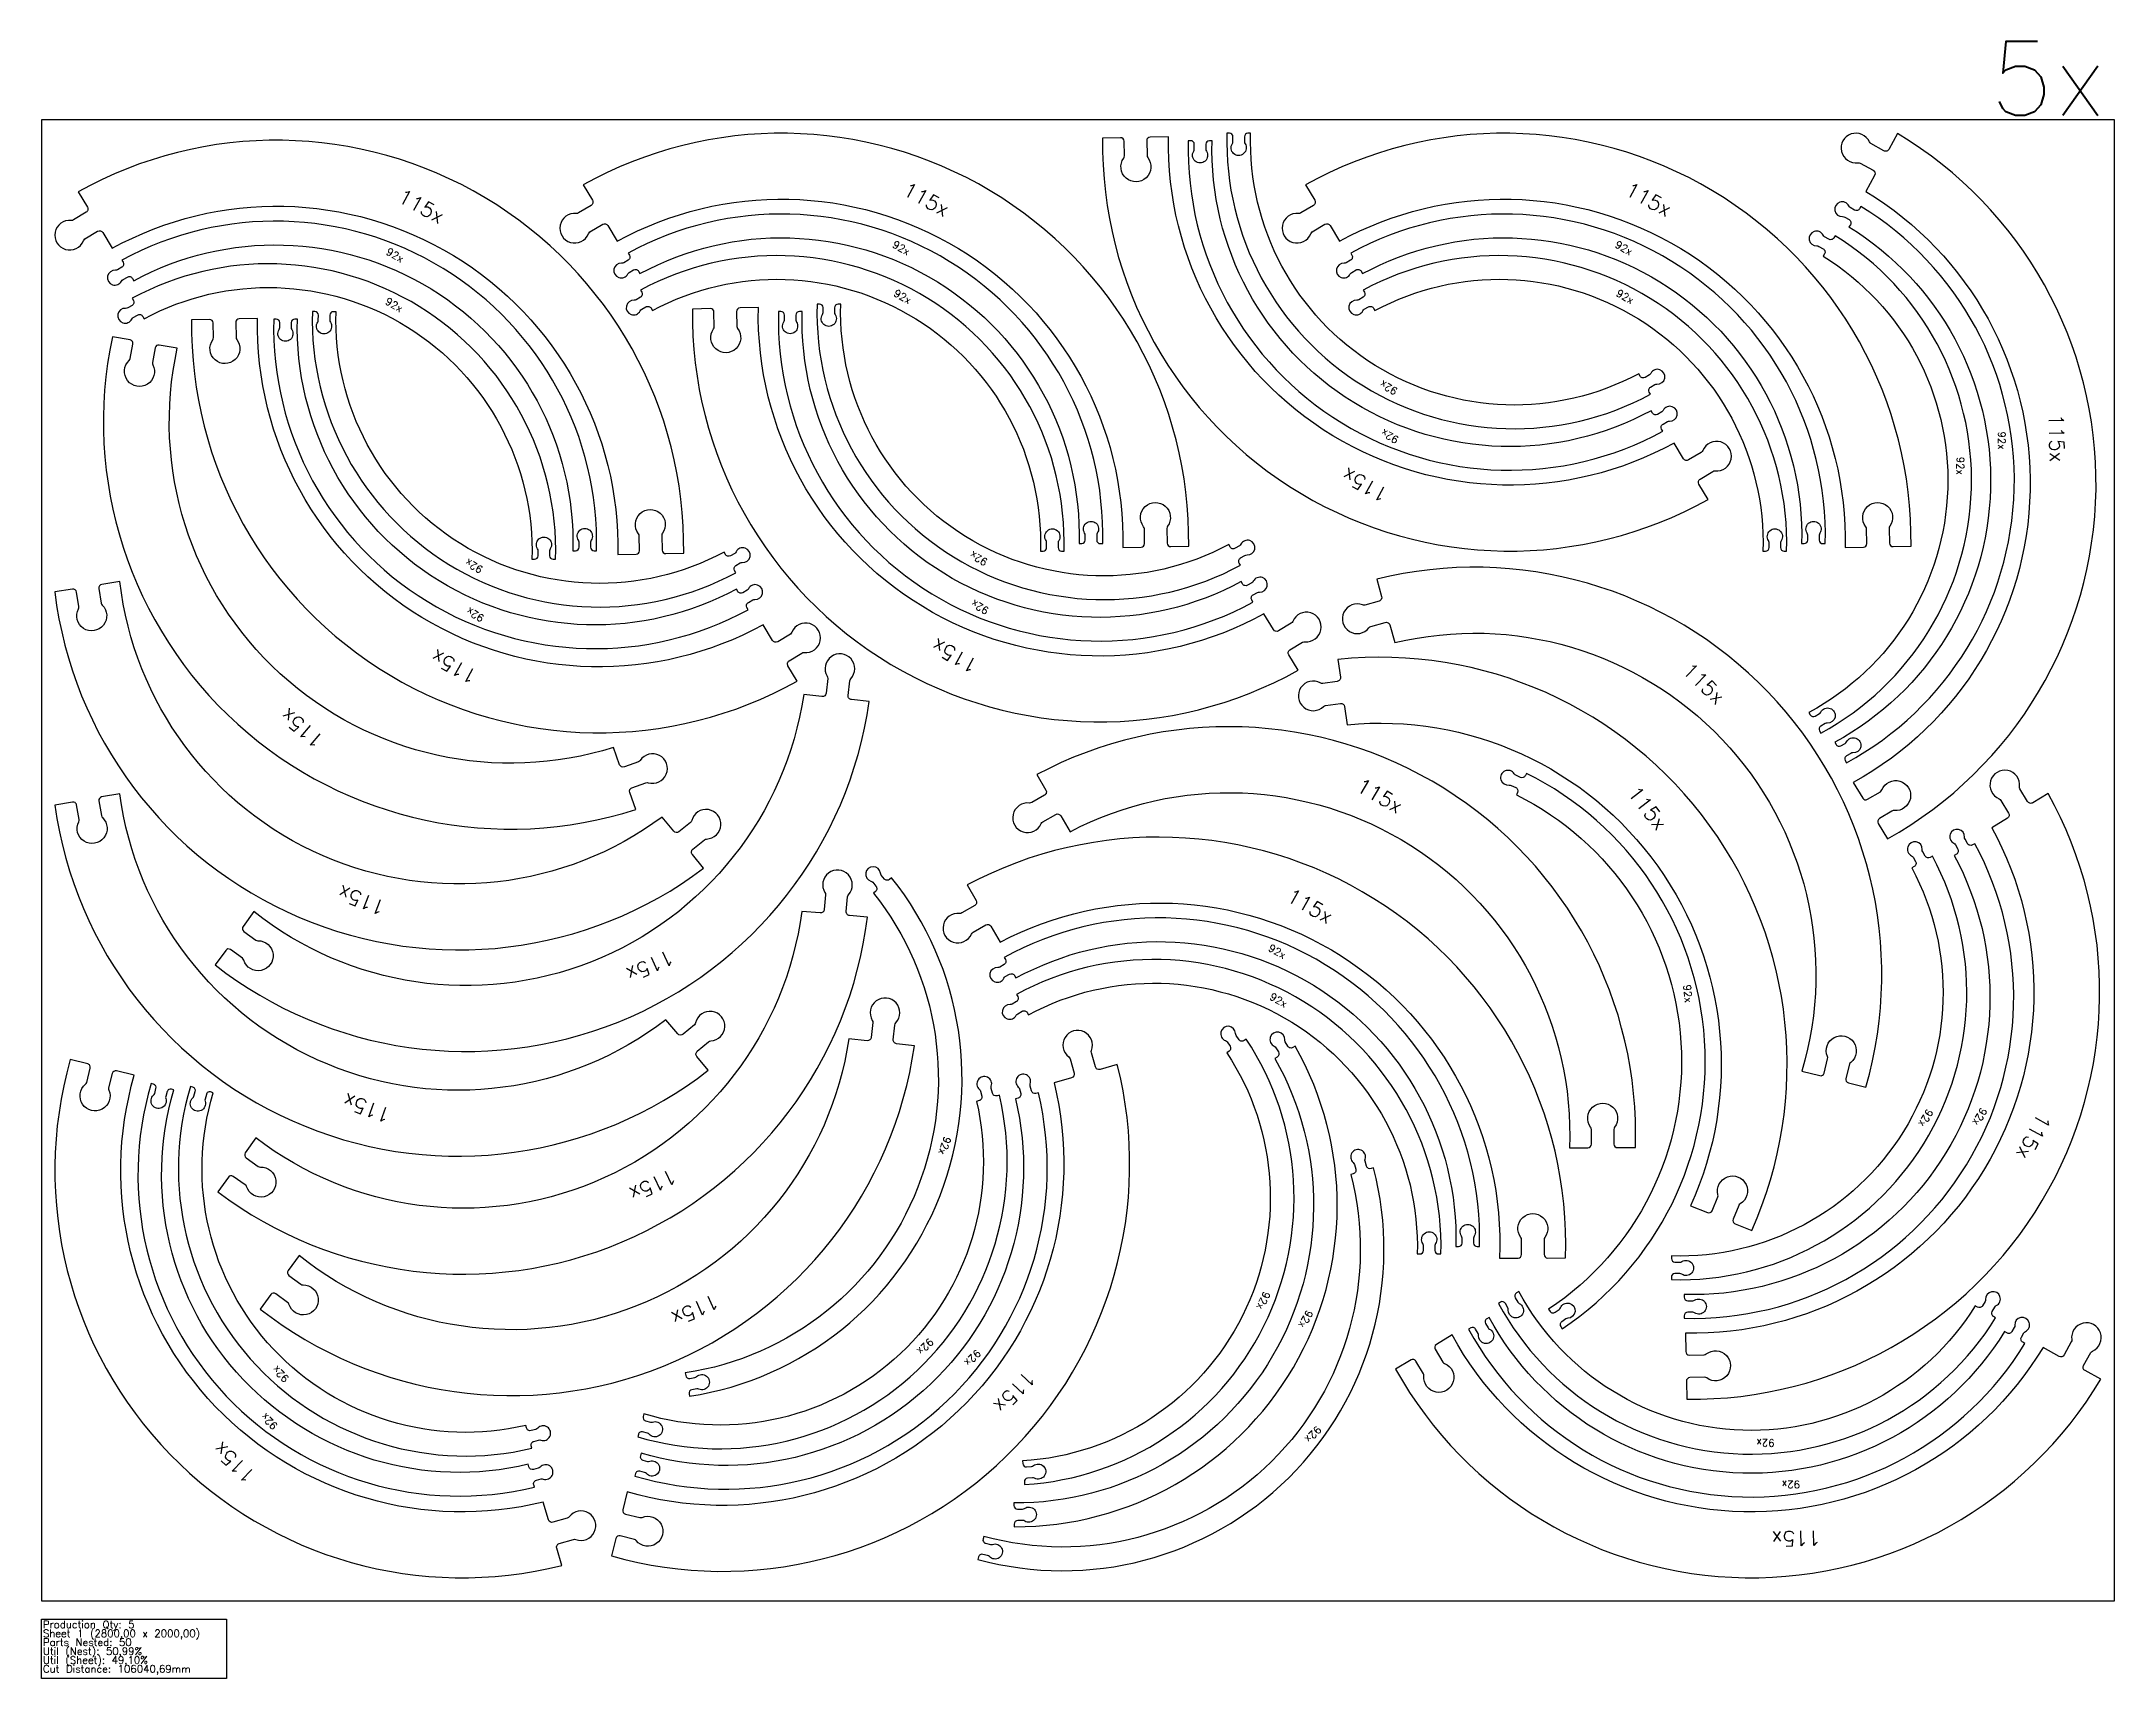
# Model space of a CAD drawing. Header units: millimetres. Extents: x 0 to 5740, y -105 to 2106.
# Drawn here: x 0 to 2800, y -105 to 2106 of the extents above; entities that cross this region are included whole.
import ezdxf

# ---------------------------------------------------------------- set-up
doc = ezdxf.new("R2010")
doc.units = ezdxf.units.MM
for name, color, linetype in [('sheet', 24, 'Continuous'), ('Stats', 7, 'Continuous'), ('Texto', 7, 'Continuous')]:
    doc.layers.add(name, color=color, linetype=linetype)
doc.styles.get("Standard").update_dxf_attribs({"font": 'txt.shx'})

msp = doc.modelspace()

# ---------------------------------------------------------------- linework, layer by layer
at = {"color": 7}
for points in [[(778.4, 1412.9), (803.2, 1413.4, 0.413209), (807.8, 1418.2), (807.4, 1438.3, 0.162278), (806.4, 1441.1, -2), (838.8, 1441.7, 0.162278), (837.9, 1438.9), (838.3, 1418.9, 0.415219), (843.1, 1414.3), (867.4, 1414.8, 0.577199), (49.4, 1902.8), (62, 1882.1, -0.415219), (60.3, 1875.2), (43.2, 1864.9, -0.162278), (40.1, 1864.2, 2), (56.6, 1836.8, -0.162278), (58.7, 1839.2), (75.9, 1849.5, -0.413209), (82.7, 1847.9), (95.6, 1826.6, -0.577169)], [(1460.5, 1422.3), (1485.3, 1422.8, 0.413209), (1489.9, 1427.7), (1489.6, 1447.7, 0.162278), (1488.6, 1450.6, -2), (1521, 1451.2, 0.162278), (1520.1, 1448.3), (1520.4, 1428.4, 0.415219), (1525.3, 1423.7), (1549.5, 1424.2, 0.577199), (731.5, 1912.2), (744.1, 1891.5, -0.415219), (742.4, 1884.6), (725.3, 1874.3, -0.162278), (722.3, 1873.6, 2), (738.8, 1846.2, -0.162278), (740.8, 1848.6), (758, 1859, -0.413209), (764.9, 1857.3), (777.7, 1836.1, -0.577169)], [(1522.3, 1977.3), (1497.5, 1976.8, 0.413209), (1492.8, 1972), (1493.2, 1951.9, 0.162278), (1494.2, 1949.1, -2), (1461.8, 1948.5, 0.162278), (1462.7, 1951.3), (1462.3, 1971.3, 0.415219), (1457.5, 1975.9), (1433.2, 1975.4, 0.577199), (2251.2, 1487.4), (2238.6, 1508.2, -0.415219), (2240.3, 1515), (2257.4, 1525.3, -0.162278), (2260.5, 1526, 2), (2244, 1553.4, -0.162278), (2241.9, 1551), (2224.7, 1540.7, -0.413209), (2217.9, 1542.4), (2205, 1563.6, -0.577169)], [(1581, 1971.8), (1577.4, 1971.8, 0.414214), (1572.6, 1967.1), (1572.6, 1960.4, 0.147477), (1573.4, 1957.8, -1.863325), (1556.3, 1957.8, 0.147477), (1557.1, 1960.4), (1557.1, 1967.1, 0.414214), (1552.4, 1971.9), (1549, 1971.9, 0.577158), (2190, 1579.5), (2188.3, 1582.4, -0.414214), (2190.2, 1589.2), (2196, 1592.6, -0.147477), (2198.8, 1593.2, 1.863325), (2190.5, 1607.7, -0.147477), (2188.5, 1605.6), (2182.7, 1602.2, -0.414214), (2175.9, 1604.1), (2174.1, 1607.2, -0.577143)], [(1633.2, 1981.9), (1629.6, 1981.9, 0.414214), (1624.8, 1977.2), (1624.8, 1970.5, 0.147477), (1625.6, 1967.8, -1.863325), (1608.5, 1967.9, 0.147477), (1609.3, 1970.5), (1609.3, 1977.2, 0.414214), (1604.6, 1982), (1601.2, 1982, 0.577135), (2173.2, 1629.4), (2171.5, 1632.3, -0.414214), (2173.3, 1639.1), (2179.2, 1642.5, -0.147477), (2182, 1643.1, 1.863325), (2173.7, 1657.6, -0.147477), (2171.7, 1655.5), (2165.9, 1652.1, -0.414214), (2159.1, 1654), (2157.3, 1657.2, -0.577116)], [(2436.1, 1422.3), (2460.9, 1422.8, 0.413209), (2465.5, 1427.7), (2465.1, 1447.7, 0.162278), (2464.1, 1450.6, -2), (2496.5, 1451.2, 0.162278), (2495.6, 1448.3), (2496, 1428.4, 0.415219), (2500.9, 1423.7), (2525.1, 1424.2, 0.577199), (1707.1, 1912.2), (1719.7, 1891.5, -0.415219), (1718, 1884.6), (1700.9, 1874.3, -0.162278), (1697.8, 1873.6, 2), (1714.3, 1846.2, -0.162278), (1716.4, 1848.6), (1733.6, 1859, -0.413209), (1740.4, 1857.3), (1753.3, 1836.1, -0.577169)], [(2447.1, 1105.2), (2460, 1084, 0.413209), (2466.5, 1082.4), (2483.7, 1092.7, 0.162278), (2485.6, 1095, -2), (2502.4, 1067.3, 0.162278), (2499.4, 1066.6), (2482.4, 1056.3, 0.415219), (2480.7, 1049.8), (2493.3, 1029, 0.577199), (2506.9, 1981.4), (2495.3, 1960.2, -0.415219), (2488.4, 1958.2), (2471, 1967.9, -0.162278), (2468.9, 1970.2, 2), (2453.4, 1942.2, -0.162278), (2456.5, 1941.6), (2474.1, 1931.9, -0.413209), (2476, 1925.1), (2464.1, 1903.4, -0.577169)], [(2422.1, 1159.5), (2423.9, 1156.4, 0.414214), (2430.4, 1154.6), (2436.2, 1157.9, 0.147477), (2438.1, 1159.9, -1.863325), (2446.6, 1145.1, 0.147477), (2443.9, 1144.5), (2438.1, 1141.2, 0.414214), (2436.3, 1134.7), (2438, 1131.7, 0.577158), (2457.4, 1883.1), (2455.7, 1880.1, -0.414214), (2448.9, 1878.3), (2443.1, 1881.7, -0.147477), (2441.1, 1883.8, 1.863325), (2432.7, 1869.4, -0.147477), (2435.6, 1868.7), (2441.4, 1865.4, -0.414214), (2443.2, 1858.5), (2441.3, 1855.4, -0.577143)], [(717.7, 1418.2), (721.3, 1418.2, 0.414214), (726.1, 1423), (726.1, 1429.7, 0.147477), (725.3, 1432.3, -1.863325), (742.4, 1432.3, 0.147477), (741.6, 1429.6), (741.6, 1422.9, 0.414214), (746.3, 1418.2), (749.7, 1418.1, 0.577158), (108.7, 1810.6), (110.4, 1807.7, -0.414214), (108.5, 1800.9), (102.7, 1797.5, -0.147477), (99.9, 1796.9, 1.863325), (108.2, 1782.4, -0.147477), (110.2, 1784.5), (116, 1787.8, -0.414214), (122.8, 1786), (124.6, 1782.8, -0.577143)], [(1401.4, 1427.8), (1405, 1427.8, 0.414214), (1409.8, 1432.5), (1409.8, 1439.2, 0.147477), (1409, 1441.9, -1.863325), (1426.1, 1441.8, 0.147477), (1425.3, 1439.2), (1425.3, 1432.5, 0.414214), (1430, 1427.7), (1433.4, 1427.7, 0.577158), (792.4, 1820.2), (794.1, 1817.2, -0.414214), (792.3, 1810.4), (786.4, 1807.1, -0.147477), (783.6, 1806.4, 1.863325), (791.9, 1792, -0.147477), (793.9, 1794.1), (799.7, 1797.4, -0.414214), (806.5, 1795.6), (808.4, 1792.4, -0.577143)], [(2377.3, 1427.8), (2380.9, 1427.8, 0.414214), (2385.7, 1432.5), (2385.7, 1439.2, 0.147477), (2384.9, 1441.9, -1.863325), (2402, 1441.8, 0.147477), (2401.2, 1439.2), (2401.2, 1432.5, 0.414214), (2405.9, 1427.7), (2409.3, 1427.7, 0.577158), (1768.3, 1820.2), (1770, 1817.2, -0.414214), (1768.2, 1810.4), (1762.4, 1807.1, -0.147477), (1759.5, 1806.4, 1.863325), (1767.8, 1792, -0.147477), (1769.8, 1794.1), (1775.6, 1797.4, -0.414214), (1782.5, 1795.6), (1784.3, 1792.4, -0.577143)], [(2387.3, 1199.7), (2389.1, 1196.5, 0.414214), (2395.6, 1194.8), (2401.4, 1198.1, 0.147477), (2403.3, 1200.1, -1.863325), (2411.8, 1185.3, 0.147477), (2409.1, 1184.7), (2403.3, 1181.3, 0.414214), (2401.5, 1174.8), (2403.2, 1171.9, 0.577135), (2422.6, 1843.5), (2420.9, 1840.6, -0.414214), (2414.1, 1838.8), (2408.3, 1842.2, -0.147477), (2406.3, 1844.3, 1.863325), (2397.9, 1829.9, -0.147477), (2400.7, 1829.2), (2406.5, 1825.9, -0.414214), (2408.3, 1819), (2406.5, 1815.9, -0.577116)], [(662.5, 1406.7), (666.1, 1406.7, 0.414214), (670.9, 1411.4), (670.9, 1418.1, 0.147477), (670.1, 1420.8, -1.863325), (687.2, 1420.7, 0.147477), (686.4, 1418.1), (686.4, 1411.4, 0.414214), (691.1, 1406.6), (694.5, 1406.6, 0.577135), (122.6, 1759.2), (124.2, 1756.3, -0.414214), (122.4, 1749.5), (116.6, 1746.1, -0.147477), (113.7, 1745.5, 1.863325), (122, 1731, -0.147477), (124, 1733.1), (129.8, 1736.5, -0.414214), (136.7, 1734.6), (138.5, 1731.4, -0.577116)], [(1349.2, 1417.7), (1352.8, 1417.7, 0.414214), (1357.6, 1422.5), (1357.6, 1429.2, 0.147477), (1356.8, 1431.8, -1.863325), (1373.9, 1431.7, 0.147477), (1373.1, 1429.1), (1373.1, 1422.4, 0.414214), (1377.8, 1417.6), (1381.2, 1417.6, 0.577135), (809.3, 1770.2), (810.9, 1767.3, -0.414214), (809.1, 1760.5), (803.3, 1757.2, -0.147477), (800.4, 1756.5, 1.863325), (808.7, 1742.1, -0.147477), (810.7, 1744.2), (816.5, 1747.5, -0.414214), (823.4, 1745.6), (825.2, 1742.5, -0.577116)], [(2325.1, 1417.7), (2328.7, 1417.7, 0.414214), (2333.5, 1422.5), (2333.5, 1429.2, 0.147477), (2332.7, 1431.8, -1.863325), (2349.8, 1431.7, 0.147477), (2349, 1429.1), (2349, 1422.4, 0.414214), (2353.7, 1417.6), (2357.1, 1417.6, 0.577135), (1785.2, 1770.2), (1786.8, 1767.3, -0.414214), (1785, 1760.5), (1779.2, 1757.2, -0.147477), (1776.4, 1756.5, 1.863325), (1784.6, 1742.1, -0.147477), (1786.6, 1744.2), (1792.4, 1747.5, -0.414214), (1799.3, 1745.6), (1801.1, 1742.5, -0.577116)], [(397.9, 1741), (394.2, 1741, 0.414214), (389.5, 1736.3), (389.4, 1729.5, 0.147477), (390.2, 1726.9, -1.863325), (373.1, 1727, 0.147477), (373.9, 1729.6), (374, 1736.3, 0.414214), (369.2, 1741.1), (365.9, 1741.1, 0.577135), (937.8, 1388.5), (936.1, 1391.4, -0.414214), (938, 1398.2), (943.8, 1401.6, -0.147477), (946.6, 1402.2, 1.863325), (938.3, 1416.7, -0.147477), (936.4, 1414.6), (930.5, 1411.2, -0.414214), (923.7, 1413.1), (921.9, 1416.3, -0.577116)], [(968.3, 1746.6), (943.5, 1746, 0.413209), (938.8, 1741.2), (939.2, 1721.1, 0.162278), (940.2, 1718.3, -2), (907.8, 1717.7, 0.162278), (908.7, 1720.6), (908.3, 1740.5, 0.415219), (903.5, 1745.2), (879.2, 1744.6, 0.577199), (1697.2, 1256.7), (1684.6, 1277.4, -0.415219), (1686.3, 1284.3), (1703.4, 1294.6, -0.162278), (1706.5, 1295.3, 2), (1690, 1322.7, -0.162278), (1687.9, 1320.3), (1670.7, 1309.9, -0.413209), (1663.9, 1311.6), (1651, 1332.8, -0.577169)], [(1027.4, 1741.1), (1023.7, 1741.1, 0.414214), (1019, 1736.3), (1019, 1729.6, 0.147477), (1019.7, 1727, -1.863325), (1002.7, 1727.1, 0.147477), (1003.5, 1729.7), (1003.5, 1736.4, 0.414214), (998.7, 1741.1), (995.4, 1741.2, 0.577158), (1636.3, 1348.7), (1634.6, 1351.6, -0.414214), (1636.5, 1358.5), (1642.3, 1361.8, -0.147477), (1645.1, 1362.4, 1.863325), (1636.8, 1376.9, -0.147477), (1634.9, 1374.8), (1629, 1371.5, -0.414214), (1622.2, 1373.3), (1620.4, 1376.5, -0.577143)], [(1079.6, 1751.1), (1075.9, 1751.1, 0.414214), (1071.2, 1746.4), (1071.1, 1739.7, 0.147477), (1071.9, 1737.1, -1.863325), (1054.8, 1737.1, 0.147477), (1055.6, 1739.7), (1055.7, 1746.5, 0.414214), (1050.9, 1751.2), (1047.6, 1751.2, 0.577135), (1619.5, 1398.6), (1617.8, 1401.5, -0.414214), (1619.7, 1408.4), (1625.5, 1411.7, -0.147477), (1628.3, 1412.4, 1.863325), (1620, 1426.8, -0.147477), (1618, 1424.7), (1612.2, 1421.4, -0.414214), (1605.4, 1423.2), (1603.6, 1426.4, -0.577116)], [(291.9, 1731.9), (267.1, 1731.4, 0.413209), (262.4, 1726.5), (262.8, 1706.5, 0.162278), (263.8, 1703.6, -2), (231.4, 1703, 0.162278), (232.3, 1705.9), (231.9, 1725.8, 0.415219), (227.1, 1730.5), (202.8, 1730, 0.577199), (1020.8, 1242), (1008.3, 1262.7, -0.415219), (1010, 1269.6), (1027, 1279.9, -0.162278), (1030.1, 1280.6, 2), (1013.6, 1308, -0.162278), (1011.5, 1305.6), (994.4, 1295.2, -0.413209), (987.5, 1296.9), (974.6, 1318.1, -0.577169)], [(345.7, 1730.9), (342, 1730.9, 0.414214), (337.3, 1726.2), (337.3, 1719.5, 0.147477), (338, 1716.9, -1.863325), (321, 1716.9, 0.147477), (321.8, 1719.5), (321.8, 1726.2, 0.414214), (317, 1731), (313.7, 1731, 0.577158), (954.6, 1338.5), (952.9, 1341.5, -0.414214), (954.8, 1348.3), (960.6, 1351.6, -0.147477), (963.4, 1352.3, 1.863325), (955.1, 1366.8, -0.147477), (953.2, 1364.7), (947.3, 1361.3, -0.414214), (940.5, 1363.2), (938.7, 1366.3, -0.577143)], [(183.5, 1691.6), (159.1, 1695.9, 0.413209), (153.6, 1692.1), (150.1, 1672.3, 0.162278), (150.5, 1669.3, -2), (118.6, 1675.1, 0.162278), (120, 1677.7), (123.6, 1697.3, 0.415219), (119.7, 1702.9), (95.8, 1707.1, 0.577199), (802.9, 1068.8), (794.6, 1091.6, -0.415219), (797.6, 1098.1), (816.4, 1104.8, -0.162278), (819.5, 1104.9, 2), (808.7, 1135, -0.162278), (806.2, 1133), (787.3, 1126.2, -0.413209), (780.9, 1129.2), (772.4, 1152.5, -0.577169)], [(106, 1376.5), (81.5, 1372.6, 0.413209), (77.6, 1367.2), (80.6, 1347.3, 0.162278), (82, 1344.7, -2), (50, 1339.7, 0.162278), (50.5, 1342.7), (47.4, 1362.4, 0.415219), (42, 1366.3), (18, 1362.5, 0.577199), (894.4, 989.3), (879.1, 1008.1, -0.415219), (879.9, 1015.2), (895.4, 1027.7, -0.162278), (898.3, 1028.8, 2), (878.3, 1053.7, -0.162278), (876.6, 1051), (860.9, 1038.5, -0.413209), (853.9, 1039.2), (838.3, 1058.5, -0.577169)], [(2377.8, 715.2), (2401.8, 709.2, 0.413209), (2407.6, 712.7), (2412.5, 732.1, 0.162278), (2412.3, 735.1, -2), (2443.7, 727.2, 0.162278), (2442.1, 724.6), (2437.2, 705.3, 0.415219), (2440.6, 699.5), (2464.2, 693.7, 0.577199), (1803.4, 1379.7), (1810, 1356.3, -0.415219), (1806.6, 1350.1), (1787.4, 1344.7, -0.162278), (1784.3, 1344.9, 2), (1793, 1314.1, -0.162278), (1795.6, 1315.9), (1814.9, 1321.3, -0.413209), (1821.1, 1317.9), (1827.9, 1294, -0.577169)], [(286.9, 930.8), (272.3, 910.8, 0.413209), (273.3, 904.1), (289.5, 892.3, 0.162278), (292.4, 891.4, -2), (273.3, 865.2, 0.162278), (271.5, 867.7), (255.4, 879.4, 0.415219), (248.8, 878.4), (234.5, 858.8, 0.577199), (1118.1, 1214.5), (1094, 1217, -0.415219), (1089.5, 1222.5), (1091.7, 1242.3, -0.162278), (1093, 1245.2, 2), (1061.2, 1248.7, -0.162278), (1061.9, 1245.6), (1059.7, 1225.6, -0.413209), (1054.2, 1221.2), (1029.5, 1223.8, -0.577169)], [(2227.4, 533.5), (2250.4, 524.2, 0.413209), (2256.6, 526.8), (2264.2, 545.4, 0.162278), (2264.4, 548.4, -2), (2294.4, 536.1, 0.162278), (2292.4, 533.9), (2284.9, 515.4, 0.415219), (2287.5, 509.2), (2310, 500.1, 0.577199), (1751.1, 1271.4), (1754.5, 1247.4, -0.415219), (1750.2, 1241.7), (1730.5, 1239, -0.162278), (1727.3, 1239.6, 2), (1731.7, 1207.9, -0.162278), (1734.5, 1209.3), (1754.4, 1212, -0.413209), (1760, 1207.8), (1763.5, 1183.2, -0.577169)], [(2063.8, 611.8), (2088.6, 611.9, 0.413209), (2093.4, 616.6), (2093.4, 636.7, 0.162278), (2092.4, 639.6, -2), (2124.8, 639.5, 0.162278), (2123.9, 636.7), (2123.9, 616.8, 0.415219), (2128.6, 612), (2152.9, 612.1, 0.577199), (1344.5, 1115.8), (1356.6, 1094.8, -0.415219), (1354.8, 1087.9), (1337.5, 1078, -0.162278), (1334.4, 1077.4, 2), (1350.4, 1049.6, -0.162278), (1352.5, 1052), (1369.9, 1062, -0.413209), (1376.7, 1060.2), (1389.2, 1038.7, -0.577169)], [(2035.7, 393.7), (2037.8, 390.8, 0.414214), (2044.4, 389.6), (2049.9, 393.5, 0.147477), (2051.6, 395.6, -1.863325), (2061.4, 381.6, 0.147477), (2058.8, 380.8), (2053.3, 376.9, 0.414214), (2052.1, 370.3), (2054.1, 367.5, 0.577158), (2005.6, 1117.5), (2004.2, 1114.5, -0.414214), (1997.5, 1112.1), (1991.5, 1114.9, -0.147477), (1989.3, 1116.8, 1.863325), (1982.3, 1101.7, -0.147477), (1985.1, 1101.3), (1991.2, 1098.5, -0.414214), (1993.6, 1091.8), (1992.1, 1088.5, -0.577143)], [(2220.3, 361.3), (2220.9, 336.6, 0.413209), (2225.7, 331.9), (2245.8, 332.3, 0.162278), (2248.6, 333.3, -2), (2249.2, 300.9, 0.162278), (2246.3, 301.8), (2226.4, 301.4, 0.415219), (2221.7, 296.6), (2222.3, 272.3, 0.577199), (2710.2, 1090.3), (2689.5, 1077.7, -0.415219), (2682.6, 1079.4), (2672.3, 1096.5, -0.162278), (2671.7, 1099.6, 2), (2644.2, 1083.1, -0.162278), (2646.6, 1081), (2657, 1063.8, -0.413209), (2655.3, 1057), (2634.1, 1044.1, -0.577169)], [(105.8, 1090), (81.3, 1085.7, 0.413209), (77.5, 1080.2), (80.9, 1060.4, 0.162278), (82.3, 1057.7, -2), (50.4, 1052.2, 0.162278), (50.8, 1055.2), (47.4, 1074.8, 0.415219), (41.9, 1078.7), (18, 1074.5, 0.577199), (900.7, 716.6), (885.1, 735.2, -0.415219), (885.8, 742.2), (901.1, 755, -0.162278), (904, 756.1, 2), (883.6, 780.7, -0.162278), (881.9, 778), (866.5, 765.2, -0.413209), (859.4, 765.8), (843.5, 784.8, -0.577169)], [(2218.8, 413.6), (2218.8, 409.9, 0.414214), (2223.5, 405.2), (2230.2, 405.2, 0.147477), (2232.9, 405.9, -1.863325), (2232.8, 388.9, 0.147477), (2230.2, 389.7), (2223.5, 389.7, 0.414214), (2218.7, 384.9), (2218.7, 381.5, 0.577158), (2611.2, 1022.5), (2608.2, 1020.8, -0.414214), (2601.4, 1022.7), (2598.1, 1028.5, -0.147477), (2597.4, 1031.3, 1.863325), (2583, 1023, -0.147477), (2585.1, 1021), (2588.4, 1015.2, -0.414214), (2586.5, 1008.4), (2583.4, 1006.6, -0.577143)], [(1969.5, 462.8), (1994.3, 462.8, 0.413209), (1999.1, 467.6), (1999.1, 487.6, 0.162278), (1998.1, 490.5, -2), (2030.5, 490.5, 0.162278), (2029.6, 487.6), (2029.6, 467.7, 0.415219), (2034.3, 462.9), (2058.6, 463, 0.577199), (1250.2, 966.7), (1262.3, 945.7, -0.415219), (1260.5, 938.9), (1243.3, 928.9, -0.162278), (1240.2, 928.3, 2), (1256.1, 900.5, -0.162278), (1258.2, 902.9), (1275.6, 912.9, -0.413209), (1282.4, 911.1), (1294.9, 889.7, -0.577169)], [(2201.5, 465.7), (2201.5, 462.1, 0.414214), (2206.2, 457.3), (2212.9, 457.3, 0.147477), (2215.6, 458.1, -1.863325), (2215.5, 441, 0.147477), (2212.9, 441.8), (2206.2, 441.8, 0.414214), (2201.4, 437.1), (2201.4, 433.7, 0.577135), (2554, 1005.6), (2551.1, 1004, -0.414214), (2544.3, 1005.8), (2540.9, 1011.6, -0.147477), (2540.3, 1014.5, 1.863325), (2525.8, 1006.2, -0.147477), (2527.9, 1004.2), (2531.2, 998.4, -0.414214), (2529.4, 991.5), (2526.2, 989.7, -0.577116)], [(289.5, 625.2), (275.3, 604.9, 0.413209), (276.4, 598.2), (292.8, 586.7, 0.162278), (295.7, 585.8, -2), (277, 559.3, 0.162278), (275.3, 561.8), (259, 573.2, 0.415219), (252.4, 572.1), (238.4, 552.2, 0.577199), (1115.7, 923.3), (1091.5, 925.4, -0.415219), (1087, 930.8), (1088.8, 950.7, -0.162278), (1090, 953.6, 2), (1058.2, 956.5, -0.162278), (1058.9, 953.4), (1057.1, 933.4, -0.413209), (1051.7, 928.9), (1026.9, 931.1, -0.577169)], [(869.6, 307.7), (870.2, 304.1, 0.414214), (875.7, 300.3), (882.4, 301.4, 0.147477), (884.8, 302.7, -1.863325), (887.8, 285.8, 0.147477), (885, 286.2), (878.4, 285, 0.414214), (874.6, 279.5), (875.2, 276.2, 0.577158), (1148.2, 976.4), (1145.6, 974.2, -0.414214), (1138.6, 974.8), (1134.3, 980, -0.147477), (1133.1, 982.6, 1.863325), (1120.4, 971.9, -0.147477), (1122.8, 970.3), (1127.1, 965.2, -0.414214), (1126.5, 958.1), (1123.7, 955.8, -0.577143)], [(1910.4, 478.5), (1914, 478.5, 0.414214), (1918.8, 483.2), (1918.8, 489.9, 0.147477), (1918, 492.5, -1.863325), (1935, 492.5, 0.147477), (1934.3, 489.9), (1934.3, 483.2, 0.414214), (1939, 478.5), (1942.4, 478.5, 0.577158), (1300.2, 869), (1301.9, 866, -0.414214), (1300.1, 859.2), (1294.3, 855.8, -0.147477), (1291.5, 855.2, 1.863325), (1299.8, 840.8, -0.147477), (1301.8, 842.9), (1307.6, 846.2, -0.414214), (1314.4, 844.4), (1316.2, 841.2, -0.577143)], [(1858.2, 468.4), (1861.8, 468.4, 0.414214), (1866.6, 473.1), (1866.6, 479.8, 0.147477), (1865.8, 482.4, -1.863325), (1882.9, 482.4, 0.147477), (1882.1, 479.8), (1882.1, 473.1, 0.414214), (1886.8, 468.4), (1890.2, 468.4, 0.577135), (1317.1, 819), (1318.8, 816.1, -0.414214), (1316.9, 809.3), (1311.1, 805.9, -0.147477), (1308.3, 805.3, 1.863325), (1316.6, 790.8, -0.147477), (1318.6, 792.9), (1324.4, 796.3, -0.414214), (1331.3, 794.4), (1333.1, 791.3, -0.577116)], [(347.9, 466.1), (333.3, 446, 0.413209), (334.3, 439.4), (350.5, 427.5, 0.162278), (353.4, 426.6, -2), (334.3, 400.4, 0.162278), (332.5, 402.9), (316.4, 414.7, 0.415219), (309.8, 413.6), (295.5, 394, 0.577199), (1179.1, 749.7), (1155, 752.3, -0.415219), (1150.5, 757.8), (1152.7, 777.6, -0.162278), (1154, 780.5, 2), (1122.2, 783.9, -0.162278), (1122.9, 780.8), (1120.7, 760.9, -0.413209), (1115.2, 756.4), (1090.5, 759, -0.577169)], [(791.2, 147.1), (785.3, 123, 0.413209), (788.8, 117.2), (808.3, 112.4, 0.162278), (811.2, 112.6, -2), (803.4, 81.2, 0.162278), (800.9, 82.8), (781.6, 87.6, 0.415219), (775.8, 84.1), (770, 60.5, 0.577199), (1453.1, 724.4), (1429.8, 717.6, -0.415219), (1423.6, 721), (1418.1, 740.2, -0.162278), (1418.2, 743.3, 2), (1387.5, 734.5, -0.162278), (1389.3, 731.9), (1394.8, 712.6, -0.413209), (1391.4, 706.4), (1367.6, 699.5, -0.577169)], [(1313.4, 132.1), (1313.5, 128.5, 0.414214), (1318.3, 123.8), (1325.1, 123.9, 0.147477), (1327.7, 124.8, -1.863325), (1328, 107.7, 0.147477), (1325.3, 108.4), (1318.6, 108.3, 0.414214), (1313.9, 103.5), (1314, 100.1, 0.577158), (1693.2, 749), (1690.3, 747.2, -0.414214), (1683.5, 748.9), (1680, 754.7, -0.147477), (1679.3, 757.5, 1.863325), (1665, 748.9, -0.147477), (1667.2, 747), (1670.6, 741.2, -0.414214), (1668.9, 734.4), (1665.8, 732.5, -0.577143)], [(1325.1, 188.9), (1325.4, 185.3, 0.414214), (1330.6, 180.9), (1337.3, 181.5, 0.147477), (1339.8, 182.5, -1.863325), (1341.3, 165.5, 0.147477), (1338.6, 166.1), (1331.9, 165.5, 0.414214), (1327.6, 160.4), (1327.9, 157, 0.577135), (1627.3, 758.5), (1624.5, 756.6, -0.414214), (1617.5, 757.8), (1613.7, 763.3, -0.147477), (1612.8, 766.1, 1.863325), (1599.1, 756.5, -0.147477), (1601.4, 754.7), (1605.3, 749.2, -0.414214), (1604, 742.3), (1601, 740.2, -0.577116)], [(125.4, 709.7), (101.3, 715.6, 0.413209), (95.6, 712.1), (90.7, 692.7, 0.162278), (91, 689.7, -2), (59.5, 697.5, 0.162278), (61.1, 700), (65.9, 719.4, 0.415219), (62.5, 725.1), (38.9, 730.9, 0.577199), (702.7, 47.8), (695.9, 71.1, -0.415219), (699.4, 77.3), (718.5, 82.8, -0.162278), (721.7, 82.7, 2), (712.8, 113.4, -0.162278), (710.2, 111.7), (690.9, 106.1, -0.413209), (684.7, 109.5), (677.8, 133.3, -0.577169)], [(809.9, 199.4), (808.9, 195.9, 0.414214), (812.3, 190.1), (818.7, 188.3, 0.147477), (821.5, 188.4, -1.863325), (817, 171.9, 0.147477), (814.7, 173.3), (808.2, 175.1, 0.414214), (802.4, 171.8), (801.5, 168.5, 0.577158), (1346.5, 686), (1343.2, 685.2, -0.414214), (1337.1, 688.7), (1335.4, 695.2, -0.147477), (1335.5, 698.1, 1.863325), (1319.4, 693.8, -0.147477), (1320.9, 691.4), (1322.6, 684.9, -0.414214), (1319, 678.8), (1315.5, 677.9, -0.577143)], [(813.7, 252.4), (812.7, 248.9, 0.414214), (816, 243.1), (822.5, 241.3, 0.147477), (825.3, 241.4, -1.863325), (820.8, 224.9, 0.147477), (818.5, 226.4), (812, 228.1, 0.414214), (806.2, 224.8), (805.3, 221.5, 0.577135), (1293.9, 682.7), (1290.6, 681.9, -0.414214), (1284.5, 685.4), (1282.8, 691.9, -0.147477), (1282.9, 694.8, 1.863325), (1266.8, 690.5, -0.147477), (1268.3, 688.1), (1270, 681.6, -0.414214), (1266.5, 675.5), (1262.9, 674.5, -0.577116)], [(179, 690), (175.5, 690.9, 0.414214), (169.7, 687.6), (167.9, 681.1, 0.147477), (168, 678.4, -1.863325), (151.5, 682.9, 0.147477), (153, 685.2), (154.7, 691.7, 0.414214), (151.4, 697.5), (148.1, 698.4, 0.577158), (665.7, 153.4), (664.8, 156.6, -0.414214), (668.4, 162.8), (674.8, 164.5, -0.147477), (677.7, 164.4, 1.863325), (673.5, 180.5, -0.147477), (671, 179), (664.5, 177.3, -0.414214), (658.4, 180.8), (657.5, 184.3, -0.577143)], [(232, 686.2), (228.5, 687.2, 0.414214), (222.7, 683.8), (220.9, 677.3, 0.147477), (221, 674.6, -1.863325), (204.5, 679.1, 0.147477), (206, 681.4), (207.7, 687.9, 0.414214), (204.4, 693.7), (201.2, 694.6, 0.577135), (662.4, 206), (661.5, 209.2, -0.414214), (665, 215.3), (671.5, 217, -0.147477), (674.4, 216.9, 1.863325), (670.2, 233.1, -0.147477), (667.7, 231.5), (661.2, 229.8, -0.414214), (655.1, 233.4), (654.2, 236.9, -0.577116)], [(1272.6, 87), (1271.7, 83.5, 0.414214), (1275.2, 77.7), (1281.7, 76.1, 0.147477), (1284.4, 76.2, -1.863325), (1280.3, 59.7, 0.147477), (1277.9, 61.1), (1271.4, 62.7, 0.414214), (1265.7, 59.2), (1264.9, 55.9, 0.577158), (1799.1, 584.6), (1795.9, 583.6, -0.414214), (1789.7, 587), (1787.8, 593.5, -0.147477), (1787.9, 596.4, 1.863325), (1771.8, 591.8, -0.147477), (1773.4, 589.4), (1775.3, 582.9, -0.414214), (1771.8, 576.7), (1768.3, 575.7, -0.577143)], [(1995.6, 417.6), (1992.4, 415.8, 0.414214), (1990.6, 409.3), (1994, 403.5, 0.147477), (1996, 401.6, -1.863325), (1981.1, 393.1, 0.147477), (1980.5, 395.8), (1977.2, 401.6, 0.414214), (1970.7, 403.4), (1967.8, 401.7, 0.577135), (2639.4, 382.3), (2636.5, 384, -0.414214), (2634.7, 390.8), (2638.1, 396.6, -0.147477), (2640.2, 398.6, 1.863325), (2625.8, 407, -0.147477), (2625.1, 404.2), (2621.7, 398.4, -0.414214), (2614.9, 396.5), (2611.7, 398.4, -0.577116)], [(1905.2, 359), (1884, 346.1, 0.413209), (1882.4, 339.6), (1892.7, 322.4, 0.162278), (1895, 320.5, -2), (1867.3, 303.7, 0.162278), (1866.6, 306.7), (1856.3, 323.7, 0.415219), (1849.8, 325.4), (1829, 312.8, 0.577199), (2781.4, 299.2), (2760.2, 310.8, -0.415219), (2758.2, 317.6), (2767.9, 335.1, -0.162278), (2770.2, 337.2, 2), (2742.2, 352.7, -0.162278), (2741.6, 349.6), (2731.9, 332, -0.413209), (2725.1, 330.1), (2703.4, 342, -0.577169)], [(1955.4, 382.8), (1952.2, 381, 0.414214), (1950.5, 374.5), (1953.8, 368.7, 0.147477), (1955.8, 366.8, -1.863325), (1941, 358.3, 0.147477), (1940.4, 361), (1937, 366.8, 0.414214), (1930.5, 368.5), (1927.6, 366.8, 0.577158), (2678.9, 347.4), (2676, 349.2, -0.414214), (2674.2, 356), (2677.6, 361.8, -0.147477), (2679.7, 363.8, 1.863325), (2665.3, 372.1, -0.147477), (2664.6, 369.3), (2661.2, 363.5, -0.414214), (2654.4, 361.7), (2651.3, 363.5, -0.577143)]]:
    msp.add_lwpolyline(points, format="xyb", close=True, dxfattribs=at)
at = {"layer": 'sheet', "color": 7}
msp.add_lwpolyline([(0, 0), (2800, 0), (2800, 2000), (0, 2000)], close=True, dxfattribs=at)
at = {"layer": 'Stats', "color": 151}
msp.add_lwpolyline([(0, -25), (250, -25), (250, -105), (0, -105), (0, -25)], close=True, dxfattribs=at)

# ---------------------------------------------------------------- texts
at = {"insert": (2631.8, 2105.9), "char_height": 100, "attachment_point": 1}
msp.add_mtext_dynamic_manual_height_columns('5x', width=315.713, gutter_width=1, heights=[0], dxfattribs=at)
at = {"layer": 'Stats', "color": 60}
for s, p in [('Production Qty: 5', (2, -37)), ('Sheet 1 (2800,00 x 2000,00)', (2, -49)), ('Parts Nested: 50', (2, -61)), ('Util (Nest): 50,99%', (2, -73)), ('Util (Sheet): 49,10%', (2, -85)), ('Cut Distance: 106040,69mm', (2, -97))]:
    msp.add_text(s, height=10, dxfattribs=at).set_placement(p)
at = {"layer": 'Texto', "color": 3, "attachment_point": 1}
for s, insert, char_height, width, rotation in [('115x', (1171, 1917.4), 20, 155.131, 331.2535), ('115x', (2146.6, 1917.4), 20, 155.131, 331.2535), ('115x', (488.9, 1908), 20, 155.131, 331.2535), ('92x', (469.6, 1827.9), 10, 100.924, 329.8246), ('92x', (1153.3, 1837.5), 10, 100.924, 329.8246), ('92x', (2129.2, 1837.5), 10, 100.924, 329.8246), ('92x', (1155, 1771.8), 10, 100.924, 329.8042), ('92x', (2130.9, 1771.8), 10, 100.924, 329.8042), ('92x', (468.3, 1760.8), 10, 100.924, 329.8042), ('92x', (1827.5, 1627.8), 10, 100.924, 149.8042), ('115x', (2731.2, 1603.4), 20, 155.131, 271.2535), ('92x', (1829.1, 1562.2), 10, 100.924, 149.8246), ('92x', (2652.8, 1579.2), 10, 100.924, 269.8246), ('92x', (2596.8, 1544.9), 10, 100.924, 269.8042), ('115x', (1811.7, 1482.2), 20, 155.131, 151.2535), ('92x', (592.1, 1386.9), 10, 100.924, 149.8042), ('92x', (1273.8, 1397.1), 10, 100.924, 149.8042), ('92x', (1275.5, 1331.4), 10, 100.924, 149.8246), ('92x', (593.8, 1321.2), 10, 100.924, 149.8246), ('115x', (1257.7, 1251.5), 20, 155.131, 151.2535), ('115x', (581.3, 1236.8), 20, 155.131, 151.2535), ('115x', (2228.7, 1269.1), 20, 155.131, 316), ('115x', (370.8, 1149.5), 20, 155.131, 140), ('115x', (1784, 1112.5), 20, 155.131, 330.1459), ('115x', (2157, 1102.7), 20, 155.131, 308), ('115x', (459.6, 924.9), 20, 155.131, 159), ('115x', (1689.7, 963.4), 20, 155.131, 330.1459), ('115x', (856.2, 861.5), 20, 155.131, 204), ('92x', (1661, 887.4), 10, 100.924, 330), ('92x', (1662.8, 821.7), 10, 100.924, 330), ('92x', (2227.6, 832.6), 10, 100.924, 275), ('115x', (467.1, 644.6), 20, 155.131, 160), ('92x', (2555.6, 659.9), 10, 100.924, 239.8042), ('92x', (2628.5, 661.7), 10, 100.924, 239.8246), ('115x', (2715.5, 650.8), 20, 155.131, 241.2535), ('92x', (1229, 624.3), 10, 100.924, 250), ('115x', (860, 565.8), 20, 155.131, 205), ('115x', (917.2, 396.7), 20, 155.131, 204), ('92x', (1660.1, 414.4), 10, 100.924, 245), ('92x', (1717.9, 388.6), 10, 100.924, 241), ('92x', (1205.9, 348.4), 10, 100.924, 224.8042), ('92x', (1269.8, 333), 10, 100.924, 224.8246), ('92x', (328, 293.9), 10, 100.924, 134.8042), ('115x', (1344.4, 298.5), 20, 155.131, 226.2535), ('92x', (312.6, 230.1), 10, 100.924, 134.8246), ('92x', (1729.7, 230), 10, 100.924, 226), ('115x', (276.9, 156.5), 20, 155.131, 136.2535), ('92x', (2340.8, 208.1), 10, 100.924, 179.8042), ('92x', (2375.1, 152), 10, 100.924, 179.8246), ('115x', (2403.4, 74.9), 20, 155.131, 181.2535)]:
    msp.add_mtext(s, dxfattribs=dict(at, insert=insert, char_height=char_height, width=width, rotation=rotation))

doc.saveas('drawing.dxf')
